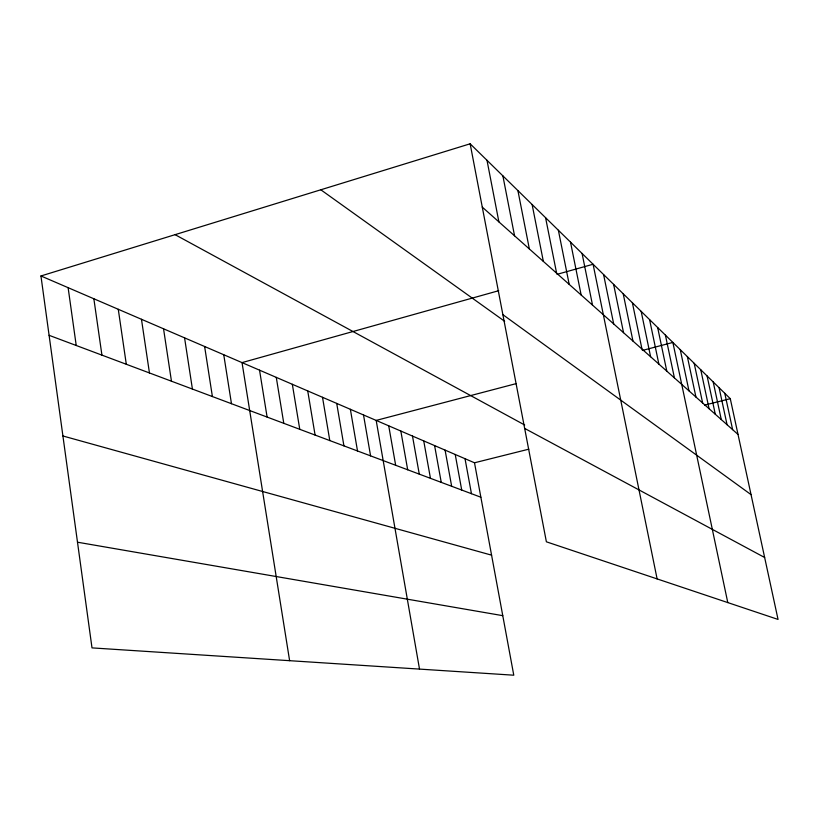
<?xml version="1.0" encoding="UTF-8"?>
<svg xmlns="http://www.w3.org/2000/svg" width="819" height="819" viewBox="0 0 819 819"><rect width="100%" height="100%" fill="white"/><g stroke="black" fill="none" stroke-linecap="round" stroke-linejoin="round"><path stroke-width="1.23" d="M40.95 275.972L474.498 462.786L513.779 675.204L92.004 647.89L40.95 275.972L470.147 143.796L730.282 398.679L778.05 619.43L546.386 541.809L470.147 143.796M498.72 290.694L242.035 362.612L289.619 660.687M557.033 274.355L593.079 264.25L657.114 578.91M515.868 383.702L376.177 420.413L419.512 669.103M642.342 350.46L672.87 342.434L727.784 602.589M474.498 462.786L528.828 449.17M704.657 405.108L730.282 398.679M77.498 542.209L502.774 615.663M62.909 435.974L491.584 555.159M49.099 335.319L480.866 497.225M524.672 428.419L764.649 557.504M175.092 234.664L524.703 425.01M320.813 189.783L504.658 321.294M502.876 314.66L751.033 494.615M482.278 207.115L738.011 434.439M724.784 393.304L732.636 429.658M719.092 387.725L727.057 424.703M713.206 381.951L721.283 419.563M707.094 375.962L715.294 414.24M700.757 369.758L709.08 408.722M694.184 363.319L702.641 402.989M687.356 356.623L695.935 397.041M680.261 349.672L688.974 390.847M665.417 335.135L674.416 377.907M657.657 327.528L666.799 371.14M649.58 319.615L658.875 364.086M641.164 311.363L650.603 356.736M632.381 302.754L641.973 349.068M623.208 293.765L632.964 341.062M613.615 284.367L623.546 332.688M603.583 274.549L613.687 323.925M582.074 253.46L592.526 305.118M570.515 242.137L581.152 295.004M558.363 230.231L569.205 284.377M545.577 217.7L556.623 273.198M532.115 204.504L543.355 261.404M517.905 190.581L529.361 248.966M502.886 175.87L514.557 235.811M486.998 160.299L498.894 221.877M465.018 458.701L471.457 493.693M455.221 454.473L461.721 490.049M445.086 450.112L451.658 486.271M434.602 445.587L441.246 482.371M423.74 440.909L430.456 478.316M412.489 436.066L419.277 474.129M400.829 431.04L407.688 469.778M388.728 425.829L395.659 465.274M363.513 414.957L370.587 455.876M350.368 409.295L357.514 450.972M336.711 403.409L343.929 445.874M322.512 397.297L329.801 440.581M307.729 390.919L315.09 435.063M292.332 384.285L299.764 429.32M276.279 377.375L283.783 423.321M259.531 370.157L267.107 417.076M223.751 354.74L231.47 403.706M204.617 346.488L212.397 396.56M184.572 337.858L192.414 389.066M163.544 328.798L171.458 381.204M141.472 319.287L149.447 372.952M118.274 309.295L126.3 364.271M93.857 298.771L101.925 355.129M68.12 287.674L76.228 345.495"/></g></svg>
